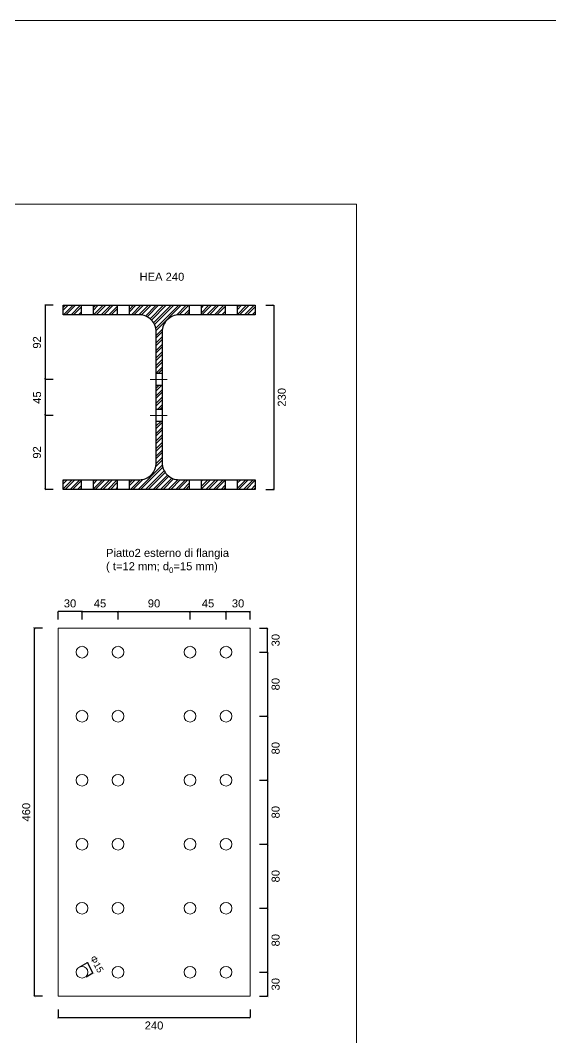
# Model space of a CAD drawing. Header units: millimetres. Extents: x 1415 to 3549, y 2194 to 4677.
# Drawn here: x 1784.535 to 1785.198, y 2313.148 to 2314.42 of the extents above; entities that cross this region are included whole.
import ezdxf

# ---------------------------------------------------------------- set-up
doc = ezdxf.new("R2010")
doc.units = ezdxf.units.MM
doc.linetypes.add('DASHDOT', pattern=[1, 0.5, -0.25, 0, -0.25])
doc.layers.get('0').update_dxf_attribs({"plot": 0})
for name, color, linetype, lineweight in [('giunti', 7, 'Continuous', 15), ('Layer3', 7, 'Continuous', 15), ('Layer4', 7, 'Continuous', 15), ('quote', 252, 'Continuous', 5), ('sezionato particolari', 7, 'Continuous', 30)]:
    doc.layers.add(name, color=color, linetype=linetype, lineweight=lineweight)
doc.layers.add('retini', color=7, linetype='DASHDOT', lineweight=9, true_color=0x636466)
doc.styles.get("Standard").update_dxf_attribs({"font": 'arial.ttf'})
doc.dimstyles.new('quote acciaio', dxfattribs={"dimtxt": 0.01, "dimasz": 0.0025, "dimexe": 0, "dimexo": 0, "dimgap": 0.005, "dimtad": 2, "dimdec": 0, "dimlfac": 1000, "dimzin": 0, "dimdsep": 46, "dimtxsty": 'Standard', "dimblk": 'ARCHTICK', "dimcen": 0, "dimclre": 252, "dimadec": 0, "dimazin": 0, "dimtfac": 1, "dimtdec": 0, "dimtofl": 0, "dimtmove": 0, "dimatfit": 3, "dimfxl": 0.01, "dimfxlon": 1, "dimtolj": 1, "dimtzin": 0, "dimarcsym": 0})

# ---------------------------------------------------------------- blocks, each defined once
blk = doc.blocks.new('_ArchTick')
at = {"color": 0, "linetype": 'ByBlock', "const_width": 0.15}
blk.add_lwpolyline([(-0.5, -0.5), (0.5, 0.5)], dxfattribs=at)
blk = doc.blocks.new('*D617')
at = {"layer": 'Defpoints', "color": 0, "transparency": 16777216}
for p in [(1784.5883, 2314.0635), (1784.5656, 2313.9707), (1784.7045, 2313.9707)]:
    blk.add_point(p, dxfattribs=at)
at = {"layer": 'quote', "color": 252, "lineweight": -2, "transparency": 16777216}
for p, q in [((1784.5756, 2314.0635), (1784.5656, 2314.0635)), ((1784.5756, 2313.9707), (1784.5656, 2313.9707))]:
    blk.add_line(p, q, dxfattribs=at)
at = {"layer": 'quote', "color": 0, "linetype": 'Continuous', "lineweight": -2, "transparency": 16777216}
blk.add_line((1784.5656, 2314.0635), (1784.5656, 2313.9707), dxfattribs=at)
at = {"layer": 'quote', "color": 0, "lineweight": -2, "transparency": 16777216, "xscale": 0.0025, "yscale": 0.0025, "zscale": 0.0025}
for p, rotation in [((1784.5656, 2314.0635), 90), ((1784.5656, 2313.9707), 270)]:
    blk.add_blockref('_ArchTick', p, dxfattribs=dict(at, rotation=rotation))
at = {"layer": 'quote', "color": 0, "transparency": 16777216, "insert": (1784.5555, 2314.0171), "char_height": 0.01, "attachment_point": 5, "rotation": 90}
blk.add_mtext('\\A1;92', dxfattribs=at)
blk = doc.blocks.new('*D618')
at = {"layer": 'Defpoints', "color": 0, "transparency": 16777216}
for p in [(1784.7076, 2313.9257), (1784.5656, 2313.8335), (1784.7045, 2313.8335)]:
    blk.add_point(p, dxfattribs=at)
at = {"layer": 'quote', "color": 252, "lineweight": -2, "transparency": 16777216}
for p, q in [((1784.5756, 2313.9257), (1784.5656, 2313.9257)), ((1784.5756, 2313.8335), (1784.5656, 2313.8335))]:
    blk.add_line(p, q, dxfattribs=at)
at = {"layer": 'quote', "color": 0, "linetype": 'Continuous', "lineweight": -2, "transparency": 16777216}
blk.add_line((1784.5656, 2313.9257), (1784.5656, 2313.8335), dxfattribs=at)
at = {"layer": 'quote', "color": 0, "lineweight": -2, "transparency": 16777216, "xscale": 0.0025, "yscale": 0.0025, "zscale": 0.0025}
for p, rotation in [((1784.5656, 2313.9257), 90), ((1784.5656, 2313.8335), 270)]:
    blk.add_blockref('_ArchTick', p, dxfattribs=dict(at, rotation=rotation))
at = {"layer": 'quote', "color": 0, "transparency": 16777216, "insert": (1784.5555, 2313.8796), "char_height": 0.01, "attachment_point": 5, "rotation": 90}
blk.add_mtext('\\A1;92', dxfattribs=at)
blk = doc.blocks.new('*D619')
at = {"layer": 'Defpoints', "color": 0, "transparency": 16777216}
for p in [(1784.7076, 2313.9707), (1784.5656, 2313.9257), (1784.7076, 2313.9257)]:
    blk.add_point(p, dxfattribs=at)
at = {"layer": 'quote', "color": 252, "lineweight": -2, "transparency": 16777216}
for p, q in [((1784.5756, 2313.9707), (1784.5656, 2313.9707)), ((1784.5756, 2313.9257), (1784.5656, 2313.9257))]:
    blk.add_line(p, q, dxfattribs=at)
at = {"layer": 'quote', "color": 0, "linetype": 'Continuous', "lineweight": -2, "transparency": 16777216}
blk.add_line((1784.5656, 2313.9707), (1784.5656, 2313.9257), dxfattribs=at)
at = {"layer": 'quote', "color": 0, "lineweight": -2, "transparency": 16777216, "xscale": 0.0025, "yscale": 0.0025, "zscale": 0.0025}
for p, rotation in [((1784.5656, 2313.9707), 90), ((1784.5656, 2313.9257), 270)]:
    blk.add_blockref('_ArchTick', p, dxfattribs=dict(at, rotation=rotation))
at = {"layer": 'quote', "color": 0, "transparency": 16777216, "insert": (1784.5556, 2313.9482), "char_height": 0.01, "attachment_point": 5, "rotation": 90}
blk.add_mtext('\\A1;45', dxfattribs=at)
blk = doc.blocks.new('*D620')
at = {"layer": 'Defpoints', "color": 0, "transparency": 16777216}
for p in [(1784.5883, 2314.0635), (1784.5883, 2313.8335), (1784.8514, 2313.8335)]:
    blk.add_point(p, dxfattribs=at)
at = {"layer": 'quote', "color": 252, "lineweight": -2, "transparency": 16777216}
for p, q in [((1784.8414, 2314.0635), (1784.8514, 2314.0635)), ((1784.8414, 2313.8335), (1784.8514, 2313.8335))]:
    blk.add_line(p, q, dxfattribs=at)
at = {"layer": 'quote', "color": 0, "linetype": 'Continuous', "lineweight": -2, "transparency": 16777216}
blk.add_line((1784.8514, 2314.0635), (1784.8514, 2313.8335), dxfattribs=at)
at = {"layer": 'quote', "color": 0, "lineweight": -2, "transparency": 16777216, "xscale": 0.0025, "yscale": 0.0025, "zscale": 0.0025}
for p, rotation in [((1784.8514, 2314.0635), 90), ((1784.8514, 2313.8335), 270)]:
    blk.add_blockref('_ArchTick', p, dxfattribs=dict(at, rotation=rotation))
at = {"layer": 'quote', "color": 0, "transparency": 16777216, "insert": (1784.8615, 2313.9485), "char_height": 0.01, "attachment_point": 5, "rotation": 90}
blk.add_mtext('\\A1;230', dxfattribs=at)
blk = doc.blocks.new('*D628')
at = {"layer": 'Defpoints', "color": 0, "transparency": 16777216}
for p in [(1784.5522, 2313.66), (1784.5818, 2313.66), (1784.5818, 2313.2)]:
    blk.add_point(p, dxfattribs=at)
at = {"layer": 'quote', "color": 252, "lineweight": -2, "transparency": 16777216}
for p, q in [((1784.5622, 2313.66), (1784.5522, 2313.66)), ((1784.5622, 2313.2), (1784.5522, 2313.2))]:
    blk.add_line(p, q, dxfattribs=at)
at = {"layer": 'quote', "color": 0, "linetype": 'Continuous', "lineweight": -2, "transparency": 16777216}
blk.add_line((1784.5522, 2313.2), (1784.5522, 2313.66), dxfattribs=at)
at = {"layer": 'quote', "color": 0, "lineweight": -2, "transparency": 16777216, "xscale": 0.0025, "yscale": 0.0025, "zscale": 0.0025}
for p, rotation in [((1784.5522, 2313.66), 90), ((1784.5522, 2313.2), 270)]:
    blk.add_blockref('_ArchTick', p, dxfattribs=dict(at, rotation=rotation))
at = {"layer": 'quote', "color": 0, "transparency": 16777216, "insert": (1784.5421, 2313.43), "char_height": 0.01, "attachment_point": 5, "rotation": 90}
blk.add_mtext('\\A1;460', dxfattribs=at)
blk = doc.blocks.new('*D629')
at = {"layer": 'Defpoints', "color": 0, "transparency": 16777216}
for p in [(1784.5818, 2313.66), (1784.8218, 2313.66), (1784.8218, 2313.1735)]:
    blk.add_point(p, dxfattribs=at)
at = {"layer": 'quote', "color": 252, "lineweight": -2, "transparency": 16777216}
for p, q in [((1784.5818, 2313.1835), (1784.5818, 2313.1735)), ((1784.8218, 2313.1835), (1784.8218, 2313.1735))]:
    blk.add_line(p, q, dxfattribs=at)
at = {"layer": 'quote', "color": 0, "linetype": 'Continuous', "lineweight": -2, "transparency": 16777216}
blk.add_line((1784.5818, 2313.1735), (1784.8218, 2313.1735), dxfattribs=at)
at = {"layer": 'quote', "color": 0, "lineweight": -2, "transparency": 16777216, "xscale": 0.0025, "yscale": 0.0025, "zscale": 0.0025, "rotation": 180}
blk.add_blockref('_ArchTick', (1784.5818, 2313.1735), dxfattribs=at)
at = {"layer": 'quote', "color": 0, "lineweight": -2, "transparency": 16777216, "xscale": 0.0025, "yscale": 0.0025, "zscale": 0.0025}
blk.add_blockref('_ArchTick', (1784.8218, 2313.1735), dxfattribs=at)
at = {"layer": 'quote', "color": 0, "transparency": 16777216, "insert": (1784.7018, 2313.1634), "char_height": 0.01, "attachment_point": 5}
blk.add_mtext('\\A1;240', dxfattribs=at)
blk = doc.blocks.new('*D621')
at = {"layer": 'Defpoints', "color": 0, "transparency": 16777216}
for p in [(1784.6185, 2313.242), (1784.6083, 2313.2365), (1784.6153, 2313.2236)]:
    blk.add_point(p, dxfattribs=at)
at = {"layer": 'quote', "color": 252, "lineweight": -2, "transparency": 16777216}
for p, q in [((1784.6097, 2313.2373), (1784.6185, 2313.242)), ((1784.6168, 2313.2244), (1784.6255, 2313.2292))]:
    blk.add_line(p, q, dxfattribs=at)
at = {"layer": 'quote', "color": 0, "linetype": 'Continuous', "lineweight": -2, "transparency": 16777216}
blk.add_line((1784.6255, 2313.2292), (1784.6185, 2313.242), dxfattribs=at)
at = {"layer": 'quote', "color": 0, "lineweight": -2, "transparency": 16777216, "xscale": 0.0025, "yscale": 0.0025, "zscale": 0.0025}
for p, rotation in [((1784.6185, 2313.242), 118.5515052048096), ((1784.6255, 2313.2292), 298.5515052048096)]:
    blk.add_blockref('_ArchTick', p, dxfattribs=dict(at, rotation=rotation))
at = {"layer": 'quote', "color": 0, "transparency": 16777216, "insert": (1784.6303, 2313.2401), "char_height": 0.01, "attachment_point": 5, "rotation": 298.5515}
blk.add_mtext('\\A1;{\\H0.83333x;Φ15}', dxfattribs=at)
blk = doc.blocks.new('*D622')
at = {"layer": 'Defpoints', "color": 0, "transparency": 16777216}
for p in [(1784.6568, 2313.6808), (1784.6118, 2313.6394), (1784.6568, 2313.6394)]:
    blk.add_point(p, dxfattribs=at)
at = {"layer": 'quote', "color": 252, "lineweight": -2, "transparency": 16777216}
for p, q in [((1784.6118, 2313.6708), (1784.6118, 2313.6808)), ((1784.6568, 2313.6708), (1784.6568, 2313.6808))]:
    blk.add_line(p, q, dxfattribs=at)
at = {"layer": 'quote', "color": 0, "linetype": 'Continuous', "lineweight": -2, "transparency": 16777216}
blk.add_line((1784.6118, 2313.6808), (1784.6568, 2313.6808), dxfattribs=at)
at = {"layer": 'quote', "color": 0, "lineweight": -2, "transparency": 16777216, "xscale": 0.0025, "yscale": 0.0025, "zscale": 0.0025, "rotation": 180}
blk.add_blockref('_ArchTick', (1784.6118, 2313.6808), dxfattribs=at)
at = {"layer": 'quote', "color": 0, "lineweight": -2, "transparency": 16777216, "xscale": 0.0025, "yscale": 0.0025, "zscale": 0.0025}
blk.add_blockref('_ArchTick', (1784.6568, 2313.6808), dxfattribs=at)
at = {"layer": 'quote', "color": 0, "transparency": 16777216, "insert": (1784.6343, 2313.6909), "char_height": 0.01, "attachment_point": 5}
blk.add_mtext('\\A1;45', dxfattribs=at)
blk = doc.blocks.new('*D623')
at = {"layer": 'Defpoints', "color": 0, "transparency": 16777216}
for p in [(1784.5818, 2313.6808), (1784.5818, 2313.6394), (1784.6118, 2313.6394)]:
    blk.add_point(p, dxfattribs=at)
at = {"layer": 'quote', "color": 252, "lineweight": -2, "transparency": 16777216}
for p, q in [((1784.5818, 2313.6708), (1784.5818, 2313.6808)), ((1784.6118, 2313.6708), (1784.6118, 2313.6808))]:
    blk.add_line(p, q, dxfattribs=at)
at = {"layer": 'quote', "color": 0, "linetype": 'Continuous', "lineweight": -2, "transparency": 16777216}
blk.add_line((1784.6118, 2313.6808), (1784.5818, 2313.6808), dxfattribs=at)
at = {"layer": 'quote', "color": 0, "lineweight": -2, "transparency": 16777216, "xscale": 0.0025, "yscale": 0.0025, "zscale": 0.0025, "rotation": 180}
blk.add_blockref('_ArchTick', (1784.5818, 2313.6808), dxfattribs=at)
at = {"layer": 'quote', "color": 0, "lineweight": -2, "transparency": 16777216, "xscale": 0.0025, "yscale": 0.0025, "zscale": 0.0025}
blk.add_blockref('_ArchTick', (1784.6118, 2313.6808), dxfattribs=at)
at = {"layer": 'quote', "color": 0, "transparency": 16777216, "insert": (1784.5968, 2313.6909), "char_height": 0.01, "attachment_point": 5}
blk.add_mtext('\\A1;30', dxfattribs=at)
blk = doc.blocks.new('*D624')
at = {"layer": 'Defpoints', "color": 0, "transparency": 16777216}
for p in [(1784.7468, 2313.6808), (1784.6568, 2313.6394), (1784.7468, 2313.6394)]:
    blk.add_point(p, dxfattribs=at)
at = {"layer": 'quote', "color": 252, "lineweight": -2, "transparency": 16777216}
for p, q in [((1784.6568, 2313.6708), (1784.6568, 2313.6808)), ((1784.7468, 2313.6708), (1784.7468, 2313.6808))]:
    blk.add_line(p, q, dxfattribs=at)
at = {"layer": 'quote', "color": 0, "linetype": 'Continuous', "lineweight": -2, "transparency": 16777216}
blk.add_line((1784.6568, 2313.6808), (1784.7468, 2313.6808), dxfattribs=at)
at = {"layer": 'quote', "color": 0, "lineweight": -2, "transparency": 16777216, "xscale": 0.0025, "yscale": 0.0025, "zscale": 0.0025, "rotation": 180}
blk.add_blockref('_ArchTick', (1784.6568, 2313.6808), dxfattribs=at)
at = {"layer": 'quote', "color": 0, "lineweight": -2, "transparency": 16777216, "xscale": 0.0025, "yscale": 0.0025, "zscale": 0.0025}
blk.add_blockref('_ArchTick', (1784.7468, 2313.6808), dxfattribs=at)
at = {"layer": 'quote', "color": 0, "transparency": 16777216, "insert": (1784.7018, 2313.6909), "char_height": 0.01, "attachment_point": 5}
blk.add_mtext('\\A1;90', dxfattribs=at)
blk = doc.blocks.new('*D625')
at = {"layer": 'Defpoints', "color": 0, "transparency": 16777216}
for p in [(1784.7918, 2313.6808), (1784.7468, 2313.6394), (1784.7918, 2313.6394)]:
    blk.add_point(p, dxfattribs=at)
at = {"layer": 'quote', "color": 252, "lineweight": -2, "transparency": 16777216}
for p, q in [((1784.7468, 2313.6708), (1784.7468, 2313.6808)), ((1784.7918, 2313.6708), (1784.7918, 2313.6808))]:
    blk.add_line(p, q, dxfattribs=at)
at = {"layer": 'quote', "color": 0, "linetype": 'Continuous', "lineweight": -2, "transparency": 16777216}
blk.add_line((1784.7468, 2313.6808), (1784.7918, 2313.6808), dxfattribs=at)
at = {"layer": 'quote', "color": 0, "lineweight": -2, "transparency": 16777216, "xscale": 0.0025, "yscale": 0.0025, "zscale": 0.0025, "rotation": 180}
blk.add_blockref('_ArchTick', (1784.7468, 2313.6808), dxfattribs=at)
at = {"layer": 'quote', "color": 0, "lineweight": -2, "transparency": 16777216, "xscale": 0.0025, "yscale": 0.0025, "zscale": 0.0025}
blk.add_blockref('_ArchTick', (1784.7918, 2313.6808), dxfattribs=at)
at = {"layer": 'quote', "color": 0, "transparency": 16777216, "insert": (1784.7693, 2313.6909), "char_height": 0.01, "attachment_point": 5}
blk.add_mtext('\\A1;45', dxfattribs=at)
blk = doc.blocks.new('*D626')
at = {"layer": 'Defpoints', "color": 0, "transparency": 16777216}
for p in [(1784.8218, 2313.6808), (1784.7918, 2313.6394), (1784.8218, 2313.6394)]:
    blk.add_point(p, dxfattribs=at)
at = {"layer": 'quote', "color": 252, "lineweight": -2, "transparency": 16777216}
for p, q in [((1784.7918, 2313.6708), (1784.7918, 2313.6808)), ((1784.8218, 2313.6708), (1784.8218, 2313.6808))]:
    blk.add_line(p, q, dxfattribs=at)
at = {"layer": 'quote', "color": 0, "linetype": 'Continuous', "lineweight": -2, "transparency": 16777216}
blk.add_line((1784.7918, 2313.6808), (1784.8218, 2313.6808), dxfattribs=at)
at = {"layer": 'quote', "color": 0, "lineweight": -2, "transparency": 16777216, "xscale": 0.0025, "yscale": 0.0025, "zscale": 0.0025, "rotation": 180}
blk.add_blockref('_ArchTick', (1784.7918, 2313.6808), dxfattribs=at)
at = {"layer": 'quote', "color": 0, "lineweight": -2, "transparency": 16777216, "xscale": 0.0025, "yscale": 0.0025, "zscale": 0.0025}
blk.add_blockref('_ArchTick', (1784.8218, 2313.6808), dxfattribs=at)
at = {"layer": 'quote', "color": 0, "transparency": 16777216, "insert": (1784.8068, 2313.6909), "char_height": 0.01, "attachment_point": 5}
blk.add_mtext('\\A1;30', dxfattribs=at)
blk = doc.blocks.new('*D630')
at = {"layer": 'Defpoints', "color": 0, "transparency": 16777216}
for p in [(1784.7918, 2313.66), (1784.8437, 2313.66), (1784.7918, 2313.63)]:
    blk.add_point(p, dxfattribs=at)
at = {"layer": 'quote', "color": 252, "lineweight": -2, "transparency": 16777216}
for p, q in [((1784.8337, 2313.66), (1784.8437, 2313.66)), ((1784.8337, 2313.63), (1784.8437, 2313.63))]:
    blk.add_line(p, q, dxfattribs=at)
at = {"layer": 'quote', "color": 0, "linetype": 'Continuous', "lineweight": -2, "transparency": 16777216}
blk.add_line((1784.8437, 2313.63), (1784.8437, 2313.66), dxfattribs=at)
at = {"layer": 'quote', "color": 0, "lineweight": -2, "transparency": 16777216, "xscale": 0.0025, "yscale": 0.0025, "zscale": 0.0025}
for p, rotation in [((1784.8437, 2313.66), 90), ((1784.8437, 2313.63), 270)]:
    blk.add_blockref('_ArchTick', p, dxfattribs=dict(at, rotation=rotation))
at = {"layer": 'quote', "color": 0, "transparency": 16777216, "insert": (1784.8538, 2313.645), "char_height": 0.01, "attachment_point": 5, "rotation": 90}
blk.add_mtext('\\A1;30', dxfattribs=at)
blk = doc.blocks.new('*D627')
at = {"layer": 'Defpoints', "color": 0, "transparency": 16777216}
for p in [(1784.7918, 2313.63), (1784.7918, 2313.55), (1784.8437, 2313.55)]:
    blk.add_point(p, dxfattribs=at)
at = {"layer": 'quote', "color": 252, "lineweight": -2, "transparency": 16777216}
for p, q in [((1784.8337, 2313.63), (1784.8437, 2313.63)), ((1784.8337, 2313.55), (1784.8437, 2313.55))]:
    blk.add_line(p, q, dxfattribs=at)
at = {"layer": 'quote', "color": 0, "linetype": 'Continuous', "lineweight": -2, "transparency": 16777216}
blk.add_line((1784.8437, 2313.63), (1784.8437, 2313.55), dxfattribs=at)
at = {"layer": 'quote', "color": 0, "lineweight": -2, "transparency": 16777216, "xscale": 0.0025, "yscale": 0.0025, "zscale": 0.0025}
for p, rotation in [((1784.8437, 2313.63), 90), ((1784.8437, 2313.55), 270)]:
    blk.add_blockref('_ArchTick', p, dxfattribs=dict(at, rotation=rotation))
at = {"layer": 'quote', "color": 0, "transparency": 16777216, "insert": (1784.8538, 2313.59), "char_height": 0.01, "attachment_point": 5, "rotation": 90}
blk.add_mtext('\\A1;80', dxfattribs=at)
blk = doc.blocks.new('*D631')
at = {"layer": 'Defpoints', "color": 0, "transparency": 16777216}
for p in [(1784.7918, 2313.55), (1784.7918, 2313.47), (1784.8437, 2313.47)]:
    blk.add_point(p, dxfattribs=at)
at = {"layer": 'quote', "color": 252, "lineweight": -2, "transparency": 16777216}
for p, q in [((1784.8337, 2313.55), (1784.8437, 2313.55)), ((1784.8337, 2313.47), (1784.8437, 2313.47))]:
    blk.add_line(p, q, dxfattribs=at)
at = {"layer": 'quote', "color": 0, "linetype": 'Continuous', "lineweight": -2, "transparency": 16777216}
blk.add_line((1784.8437, 2313.55), (1784.8437, 2313.47), dxfattribs=at)
at = {"layer": 'quote', "color": 0, "lineweight": -2, "transparency": 16777216, "xscale": 0.0025, "yscale": 0.0025, "zscale": 0.0025}
for p, rotation in [((1784.8437, 2313.55), 90), ((1784.8437, 2313.47), 270)]:
    blk.add_blockref('_ArchTick', p, dxfattribs=dict(at, rotation=rotation))
at = {"layer": 'quote', "color": 0, "transparency": 16777216, "insert": (1784.8538, 2313.51), "char_height": 0.01, "attachment_point": 5, "rotation": 90}
blk.add_mtext('\\A1;80', dxfattribs=at)
blk = doc.blocks.new('*D632')
at = {"layer": 'Defpoints', "color": 0, "transparency": 16777216}
for p in [(1784.7918, 2313.47), (1784.7918, 2313.39), (1784.8437, 2313.39)]:
    blk.add_point(p, dxfattribs=at)
at = {"layer": 'quote', "color": 252, "lineweight": -2, "transparency": 16777216}
for p, q in [((1784.8337, 2313.47), (1784.8437, 2313.47)), ((1784.8337, 2313.39), (1784.8437, 2313.39))]:
    blk.add_line(p, q, dxfattribs=at)
at = {"layer": 'quote', "color": 0, "linetype": 'Continuous', "lineweight": -2, "transparency": 16777216}
blk.add_line((1784.8437, 2313.47), (1784.8437, 2313.39), dxfattribs=at)
at = {"layer": 'quote', "color": 0, "lineweight": -2, "transparency": 16777216, "xscale": 0.0025, "yscale": 0.0025, "zscale": 0.0025}
for p, rotation in [((1784.8437, 2313.47), 90), ((1784.8437, 2313.39), 270)]:
    blk.add_blockref('_ArchTick', p, dxfattribs=dict(at, rotation=rotation))
at = {"layer": 'quote', "color": 0, "transparency": 16777216, "insert": (1784.8538, 2313.43), "char_height": 0.01, "attachment_point": 5, "rotation": 90}
blk.add_mtext('\\A1;80', dxfattribs=at)
blk = doc.blocks.new('*D633')
at = {"layer": 'Defpoints', "color": 0, "transparency": 16777216}
for p in [(1784.7918, 2313.39), (1784.7918, 2313.31), (1784.8437, 2313.31)]:
    blk.add_point(p, dxfattribs=at)
at = {"layer": 'quote', "color": 252, "lineweight": -2, "transparency": 16777216}
for p, q in [((1784.8337, 2313.39), (1784.8437, 2313.39)), ((1784.8337, 2313.31), (1784.8437, 2313.31))]:
    blk.add_line(p, q, dxfattribs=at)
at = {"layer": 'quote', "color": 0, "linetype": 'Continuous', "lineweight": -2, "transparency": 16777216}
blk.add_line((1784.8437, 2313.39), (1784.8437, 2313.31), dxfattribs=at)
at = {"layer": 'quote', "color": 0, "lineweight": -2, "transparency": 16777216, "xscale": 0.0025, "yscale": 0.0025, "zscale": 0.0025}
for p, rotation in [((1784.8437, 2313.39), 90), ((1784.8437, 2313.31), 270)]:
    blk.add_blockref('_ArchTick', p, dxfattribs=dict(at, rotation=rotation))
at = {"layer": 'quote', "color": 0, "transparency": 16777216, "insert": (1784.8538, 2313.35), "char_height": 0.01, "attachment_point": 5, "rotation": 90}
blk.add_mtext('\\A1;80', dxfattribs=at)
blk = doc.blocks.new('*D634')
at = {"layer": 'Defpoints', "color": 0, "transparency": 16777216}
for p in [(1784.7918, 2313.31), (1784.7918, 2313.23), (1784.8437, 2313.23)]:
    blk.add_point(p, dxfattribs=at)
at = {"layer": 'quote', "color": 252, "lineweight": -2, "transparency": 16777216}
for p, q in [((1784.8337, 2313.31), (1784.8437, 2313.31)), ((1784.8337, 2313.23), (1784.8437, 2313.23))]:
    blk.add_line(p, q, dxfattribs=at)
at = {"layer": 'quote', "color": 0, "linetype": 'Continuous', "lineweight": -2, "transparency": 16777216}
blk.add_line((1784.8437, 2313.31), (1784.8437, 2313.23), dxfattribs=at)
at = {"layer": 'quote', "color": 0, "lineweight": -2, "transparency": 16777216, "xscale": 0.0025, "yscale": 0.0025, "zscale": 0.0025}
for p, rotation in [((1784.8437, 2313.31), 90), ((1784.8437, 2313.23), 270)]:
    blk.add_blockref('_ArchTick', p, dxfattribs=dict(at, rotation=rotation))
at = {"layer": 'quote', "color": 0, "transparency": 16777216, "insert": (1784.8538, 2313.27), "char_height": 0.01, "attachment_point": 5, "rotation": 90}
blk.add_mtext('\\A1;80', dxfattribs=at)
blk = doc.blocks.new('*D635')
at = {"layer": 'Defpoints', "color": 0, "transparency": 16777216}
for p in [(1784.7918, 2313.23), (1784.7918, 2313.2), (1784.8437, 2313.2)]:
    blk.add_point(p, dxfattribs=at)
at = {"layer": 'quote', "color": 252, "lineweight": -2, "transparency": 16777216}
for p, q in [((1784.8337, 2313.23), (1784.8437, 2313.23)), ((1784.8337, 2313.2), (1784.8437, 2313.2))]:
    blk.add_line(p, q, dxfattribs=at)
at = {"layer": 'quote', "color": 0, "linetype": 'Continuous', "lineweight": -2, "transparency": 16777216}
blk.add_line((1784.8437, 2313.23), (1784.8437, 2313.2), dxfattribs=at)
at = {"layer": 'quote', "color": 0, "lineweight": -2, "transparency": 16777216, "xscale": 0.0025, "yscale": 0.0025, "zscale": 0.0025}
for p, rotation in [((1784.8437, 2313.23), 90), ((1784.8437, 2313.2), 270)]:
    blk.add_blockref('_ArchTick', p, dxfattribs=dict(at, rotation=rotation))
at = {"layer": 'quote', "color": 0, "transparency": 16777216, "insert": (1784.8538, 2313.215), "char_height": 0.01, "attachment_point": 5, "rotation": 90}
blk.add_mtext('\\A1;30', dxfattribs=at)

msp = doc.modelspace()

# ---------------------------------------------------------------- hatches: boundary and pattern name
at = {"layer": 'retini', "transparency": 33554687}
h = msp.add_hatch(dxfattribs=at)
h.set_pattern_fill('ANSI32', color=256, scale=0.0007)
h.set_pattern_definition([(45, (0, 0), (-0.004714634464, 0.004714634464), []), (45, (0.003143, 0), (-0.004714634464, 0.004714634464), [])])
h.paths.add_polyline_path([(1784.6706, 2314.0635), (1784.6706, 2314.0515), (1784.6835, 2314.0515, -0.414214), (1784.7045, 2314.0305), (1784.7045, 2313.9781), (1784.712, 2313.9781), (1784.712, 2314.0305, -0.414214), (1784.733, 2314.0515), (1784.7459, 2314.0515), (1784.7459, 2314.0635)])
h.paths.add_polyline_path([(1784.6256, 2314.0635), (1784.6256, 2314.0515), (1784.6559, 2314.0515), (1784.6559, 2314.0635)])
h.paths.add_polyline_path([(1784.6109, 2314.0515), (1784.6109, 2314.0635), (1784.5883, 2314.0635), (1784.5883, 2314.0515)])
h.paths.add_polyline_path([(1784.7909, 2314.0515), (1784.7909, 2314.0635), (1784.7606, 2314.0635), (1784.7606, 2314.0515)])
h.paths.add_polyline_path([(1784.8283, 2314.0515), (1784.8283, 2314.0635), (1784.8056, 2314.0635), (1784.8056, 2314.0515)])
h.paths.add_polyline_path([(1784.712, 2313.9634), (1784.7045, 2313.9634), (1784.7045, 2313.9331), (1784.712, 2313.9331)])
h.paths.add_polyline_path([(1784.712, 2313.9184), (1784.7045, 2313.9184), (1784.7045, 2313.8665, -0.414214), (1784.6835, 2313.8455), (1784.6706, 2313.8455), (1784.6706, 2313.8335), (1784.7459, 2313.8335), (1784.7459, 2313.8455), (1784.733, 2313.8455, -0.414214), (1784.712, 2313.8665)])
h.paths.add_polyline_path([(1784.6559, 2313.8335), (1784.6559, 2313.8455), (1784.6256, 2313.8455), (1784.6256, 2313.8335)])
h.paths.add_polyline_path([(1784.6109, 2313.8335), (1784.6109, 2313.8455), (1784.5883, 2313.8455), (1784.5883, 2313.8335)])
h.paths.add_polyline_path([(1784.7909, 2313.8335), (1784.7909, 2313.8455), (1784.7606, 2313.8455), (1784.7606, 2313.8335)])
h.paths.add_polyline_path([(1784.8283, 2313.8335), (1784.8283, 2313.8455), (1784.8056, 2313.8455), (1784.8056, 2313.8335)])

# ---------------------------------------------------------------- linework, layer by layer
at = {"layer": 'giunti'}
msp.add_lwpolyline([(1784.5818, 2313.66), (1784.5818, 2313.2), (1784.8218, 2313.2), (1784.8218, 2313.66), (1784.5818, 2313.66)], dxfattribs=at)
for centre in [(1784.6118, 2313.63), (1784.6568, 2313.63), (1784.7468, 2313.63), (1784.7918, 2313.63), (1784.6118, 2313.55), (1784.6568, 2313.55), (1784.7468, 2313.55), (1784.7918, 2313.55), (1784.6118, 2313.47), (1784.6568, 2313.47), (1784.7468, 2313.47), (1784.7918, 2313.47), (1784.6118, 2313.39), (1784.6568, 2313.39), (1784.7468, 2313.39), (1784.7918, 2313.39), (1784.6118, 2313.31), (1784.6568, 2313.31), (1784.7468, 2313.31), (1784.7918, 2313.31), (1784.6118, 2313.23), (1784.6568, 2313.23), (1784.7468, 2313.23), (1784.7918, 2313.23)]:
    msp.add_circle(centre, 0.00733, dxfattribs=at)
at = {"layer": 'Layer3'}
for points in [[(1781.9116, 2314.1897), (1784.955, 2314.1897), (1784.955, 2312.2092), (1781.9116, 2312.2092)], [(1783.3966, 2314.1897), (1784.955, 2314.1897), (1784.955, 2313.1397), (1783.3966, 2313.1397)]]:
    msp.add_lwpolyline(points, close=True, dxfattribs=at)
at = {"layer": 'Layer4'}
msp.add_lwpolyline([(1791.9107, 2314.4196), (1781.6951, 2314.4196), (1781.6951, 2311.9815), (1791.9107, 2311.9815)], close=True, dxfattribs=at)
for points in [[(1784.7182, 2313.9707), (1784.7076, 2313.9707), (1784.6971, 2313.9707)], [(1784.7182, 2313.9257), (1784.7076, 2313.9257), (1784.6971, 2313.9257)]]:
    msp.add_lwpolyline(points, dxfattribs=at)
at = {"layer": 'sezionato particolari'}
msp.add_lwpolyline([(1784.8283, 2313.8335), (1784.5883, 2313.8335), (1784.5883, 2313.8455), (1784.6835, 2313.8455, 0.414214), (1784.7045, 2313.8665), (1784.7045, 2314.0305, 0.414214), (1784.6835, 2314.0515), (1784.5883, 2314.0515), (1784.5883, 2314.0635), (1784.8283, 2314.0635), (1784.8283, 2314.0515), (1784.733, 2314.0515, 0.414214), (1784.712, 2314.0305), (1784.712, 2313.8665, 0.414214), (1784.733, 2313.8455), (1784.8283, 2313.8455)], format="xyb", close=True, dxfattribs=at)
for points in [[(1784.6109, 2314.0635), (1784.6109, 2314.0515)], [(1784.6256, 2314.0635), (1784.6256, 2314.0515)], [(1784.6559, 2314.0635), (1784.6559, 2314.0515)], [(1784.6706, 2314.0635), (1784.6706, 2314.0515)], [(1784.7459, 2314.0635), (1784.7459, 2314.0515)], [(1784.7606, 2314.0635), (1784.7606, 2314.0515)], [(1784.7909, 2314.0635), (1784.7909, 2314.0515)], [(1784.8056, 2314.0635), (1784.8056, 2314.0515)], [(1784.712, 2313.9781), (1784.7045, 2313.9781)], [(1784.712, 2313.9634), (1784.7045, 2313.9634)], [(1784.712, 2313.9331), (1784.7045, 2313.9331)], [(1784.712, 2313.9184), (1784.7045, 2313.9184)], [(1784.6109, 2313.8455), (1784.6109, 2313.8335)], [(1784.6256, 2313.8455), (1784.6256, 2313.8335)], [(1784.6559, 2313.8455), (1784.6559, 2313.8335)], [(1784.6706, 2313.8455), (1784.6706, 2313.8335)], [(1784.7459, 2313.8455), (1784.7459, 2313.8335)], [(1784.7606, 2313.8455), (1784.7606, 2313.8335)], [(1784.7909, 2313.8455), (1784.7909, 2313.8335)], [(1784.8056, 2313.8455), (1784.8056, 2313.8335)]]:
    msp.add_lwpolyline(points, dxfattribs=at)

# ---------------------------------------------------------------- texts
at = {"layer": 'Layer4', "char_height": 0.01, "attachment_point": 1}
for s, width, insert in [('HEA 240', 0.114763, (1784.6837, 2314.1042)), ('\\A1;Piatto2 esterno di flangia \\P( t=12 mm; d{\\H0.7x;\\S^ 0;}=15 mm)', 0.303342, (1784.6418, 2313.7591))]:
    msp.add_mtext_dynamic_manual_height_columns(s, width=width, gutter_width=12.5, heights=[0], dxfattribs=dict(at, insert=insert))

# ---------------------------------------------------------------- dimensions: what is measured, and where the dimension line sits
at = {"layer": 'quote'}
dim = msp.add_linear_dim(base=(1784.5656, 2313.9707), p1=(1784.5883, 2314.0635), p2=(1784.7045, 2313.9707), angle=90, text='92', dimstyle='quote acciaio', dxfattribs=at)
dim.commit()
dim.dimension.update_dxf_attribs({"geometry": '*D617', "text_midpoint": (1784.5555, 2314.0171)})
for base, p1, p2, picture, middle in [((1784.8514, 2313.8335), (1784.5883, 2314.0635), (1784.5883, 2313.8335), '*D620', (1784.8615, 2313.9485)), ((1784.5656, 2313.9257), (1784.7076, 2313.9707), (1784.7076, 2313.9257), '*D619', (1784.5556, 2313.9482)), ((1784.5656, 2313.8335), (1784.7076, 2313.9257), (1784.7045, 2313.8335), '*D618', (1784.5555, 2313.8796)), ((1784.5522, 2313.66), (1784.5818, 2313.2), (1784.5818, 2313.66), '*D628', (1784.5421, 2313.43)), ((1784.8437, 2313.66), (1784.7918, 2313.63), (1784.7918, 2313.66), '*D630', (1784.8538, 2313.645)), ((1784.8437, 2313.55), (1784.7918, 2313.63), (1784.7918, 2313.55), '*D627', (1784.8538, 2313.59)), ((1784.8437, 2313.47), (1784.7918, 2313.55), (1784.7918, 2313.47), '*D631', (1784.8538, 2313.51)), ((1784.8437, 2313.39), (1784.7918, 2313.47), (1784.7918, 2313.39), '*D632', (1784.8538, 2313.43)), ((1784.8437, 2313.31), (1784.7918, 2313.39), (1784.7918, 2313.31), '*D633', (1784.8538, 2313.35)), ((1784.8437, 2313.23), (1784.7918, 2313.31), (1784.7918, 2313.23), '*D634', (1784.8538, 2313.27)), ((1784.8437, 2313.2), (1784.7918, 2313.23), (1784.7918, 2313.2), '*D635', (1784.8538, 2313.215))]:
    dim = msp.add_linear_dim(base=base, p1=p1, p2=p2, angle=90, dimstyle='quote acciaio', dxfattribs=at)
    dim.commit()
    dim.dimension.update_dxf_attribs({"geometry": picture, "text_midpoint": middle})
for base, p1, p2, picture, middle in [((1784.5818, 2313.6808), (1784.6118, 2313.6394), (1784.5818, 2313.6394), '*D623', (1784.5968, 2313.6909)), ((1784.6568, 2313.6808), (1784.6118, 2313.6394), (1784.6568, 2313.6394), '*D622', (1784.6343, 2313.6909)), ((1784.7468, 2313.6808), (1784.6568, 2313.6394), (1784.7468, 2313.6394), '*D624', (1784.7018, 2313.6909)), ((1784.7918, 2313.6808), (1784.7468, 2313.6394), (1784.7918, 2313.6394), '*D625', (1784.7693, 2313.6909)), ((1784.8218, 2313.6808), (1784.7918, 2313.6394), (1784.8218, 2313.6394), '*D626', (1784.8068, 2313.6909)), ((1784.8218, 2313.1735), (1784.5818, 2313.66), (1784.8218, 2313.66), '*D629', (1784.7018, 2313.1634))]:
    dim = msp.add_linear_dim(base=base, p1=p1, p2=p2, dimstyle='quote acciaio', dxfattribs=at)
    dim.commit()
    dim.dimension.update_dxf_attribs({"geometry": picture, "text_midpoint": middle})
dim = msp.add_linear_dim(base=(1784.6185, 2313.242), p1=(1784.6153, 2313.2236), p2=(1784.6083, 2313.2365), angle=118.5515, text='{\\H0.83333x;Φ15}', dimstyle='quote acciaio', dxfattribs=at)
dim.commit()
dim.dimension.update_dxf_attribs({"geometry": '*D621', "text_midpoint": (1784.622, 2313.2356), "dimtype": 160})

doc.saveas('drawing.dxf')
